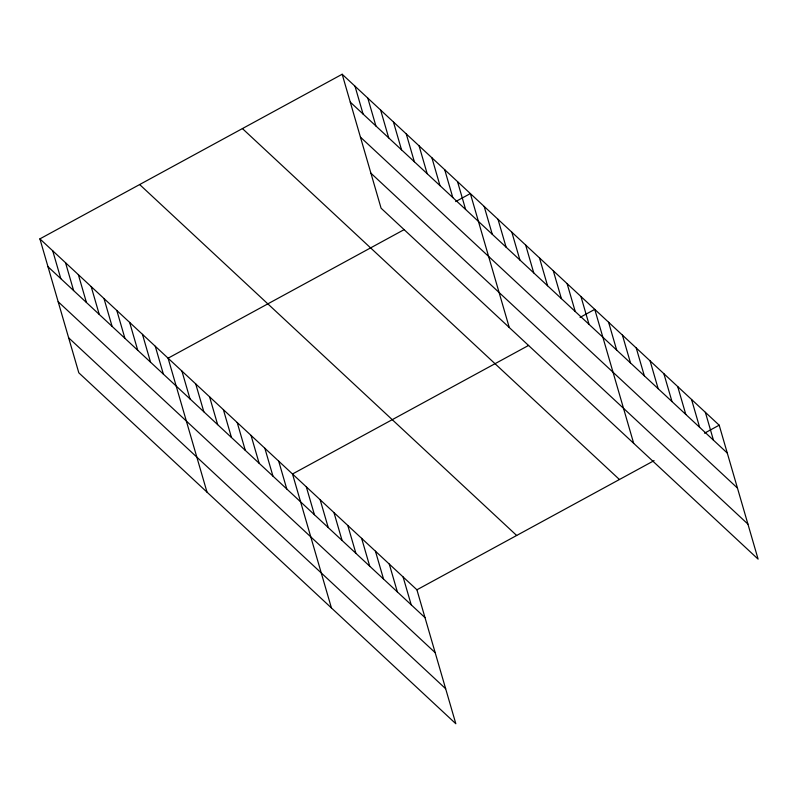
<?xml version="1.0" encoding="UTF-8"?>
<svg xmlns="http://www.w3.org/2000/svg" width="798" height="798" viewBox="0 0 798 798"><rect width="100%" height="100%" fill="white"/><g stroke="black" fill="none" stroke-linecap="round" stroke-linejoin="round"><path stroke-width="1.2" d="M39.9 238.871L416.915 589.802L455.828 723.746L78.812 372.816L39.9 238.871L342.172 74.254L719.188 425.184L758.1 559.129L381.085 208.198L342.172 74.254M404.207 229.595L168.089 358.192L207.001 492.127M455.658 201.575L470.351 193.575L509.264 327.519M528.625 345.404L292.507 473.992L331.419 607.936M580.066 317.385L594.769 309.375L633.682 443.319M416.915 589.802L654.091 460.636M704.484 433.194L719.188 425.184M350.262 102.104L727.277 453.035M360.427 137.116L737.452 488.047M370.91 173.186L747.925 524.116M242.422 128.578L619.438 479.508M139.65 184.547L516.665 535.478M47.99 266.722L425.005 617.652M58.164 301.734L435.179 652.664M68.638 337.803L445.663 688.734M705.362 412.317L713.452 440.167M691.537 399.449L699.627 427.299M677.711 386.581L685.801 414.431M663.886 373.713L671.986 401.564M650.071 360.846L658.16 388.696M636.245 347.978L644.335 375.828M622.42 335.11L630.51 362.97M608.595 322.242L616.684 350.103M580.944 296.507L589.034 324.367M567.119 283.649L575.218 311.499M553.293 270.781L561.393 298.632M539.478 257.914L547.568 285.764M525.653 245.046L533.742 272.896M511.827 232.178L519.917 260.028M498.002 219.31L506.092 247.161M484.177 206.443L492.266 234.293M457.533 181.645L465.623 209.495M444.715 169.705L452.805 197.565M431.898 157.775L439.987 185.625M419.08 145.844L427.169 173.695M406.262 133.914L414.352 161.765M393.444 121.984L401.534 149.834M380.626 110.054L388.716 137.904M367.808 98.124L375.898 125.974M354.99 86.184L363.08 114.044M403.09 576.934L411.189 604.784M389.274 564.066L397.364 591.917M375.449 551.199L383.539 579.049M361.624 538.331L369.713 566.181M347.798 525.463L355.888 553.313M333.973 512.595L342.063 540.446M320.148 499.728L328.237 527.578M306.322 486.86L314.422 514.71M278.682 461.124L286.771 488.975M264.856 448.257L272.946 476.107M251.031 435.389L259.121 463.239M237.206 422.521L245.295 450.371M223.38 409.653L231.47 437.513M209.555 396.786L217.655 424.646M195.729 383.918L203.829 411.778M181.914 371.05L190.004 398.91M155.271 346.252L163.361 374.102M142.453 334.322L150.543 362.172M129.635 322.392L137.725 350.242M116.807 310.462L124.907 338.312M103.989 298.532L112.089 326.382M91.172 286.602L99.261 314.452M78.354 274.662L86.443 302.522M65.536 262.732L73.625 290.582M52.718 250.801L60.808 278.652"/></g></svg>
